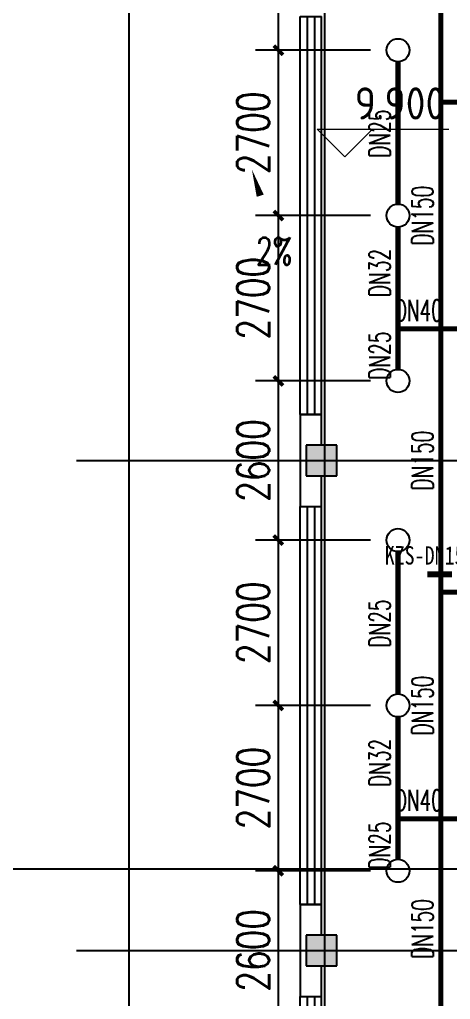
# Model space of a CAD drawing. Extents: x 0 to 2838408, y -923048 to 203859.
# Drawn here: x 2770978 to 2778019, y -661341 to -645341 of the extents above; entities that cross this region are included whole.
import ezdxf
from ezdxf.enums import TextEntityAlignment as Align

# ---------------------------------------------------------------- set-up
doc = ezdxf.new("R2010")
doc.units = 0
doc.header["$LTSCALE"] = 1000
doc.layers.add('A-ANNO-IDEN-LEVL', color=3, linetype='Continuous', lineweight=0)
doc.layers.add('A-ANNO-TXT', color=7, linetype='Continuous', lineweight=0, plot=False)
for name, color, linetype in [('COLUMN', 9, 'Continuous'), ('DIM_SYMB', 3, 'Continuous'), ('DIM_喷淋', 3, 'Continuous'), ('DOTE', 8, 'Continuous'), ('EQUIP_喷头', 7, 'Continuous'), ('PIPE-喷淋', 6, 'Continuous'), ('PUB_HATCH', 8, 'Continuous'), ('PUB_TEXT', 7, 'Continuous'), ('TEXT_喷淋', 7, 'Continuous'), ('WALL', 9, 'Continuous'), ('WINDOW', 4, 'Continuous'), ('XREF', 8, 'Continuous'), ('抗震支吊架', 2, 'Continuous')]:
    doc.layers.add(name, color=color, linetype=linetype)
doc.styles.add('_TCH_DIM', font='SIMPLEX', dxfattribs={"bigfont": 'GBCBIG'})
doc.styles.add('_TCH_DIM_T3', font='SIMPLEX', dxfattribs={"width": 0.75, "bigfont": 'HZTXT'})
doc.styles.add('_TWT_PIPEDN', font='SIMPLEX', dxfattribs={"width": 0.8, "height": 2.3, "bigfont": 'HZTXT'})
doc.styles.add('kzcad', font='', dxfattribs={"width": 0.8})
doc.styles.get("Standard").update_dxf_attribs({"font": 'geniso.shx', "bigfont": 'hztxt.shx'})
doc.styles.get('kzcad').set_extended_font_data('SimSun')
doc.dimstyles.new('_TWT_ARCH&&150', dxfattribs={"dimtxt": 525, "dimasz": 150, "dimexe": 375, "dimexo": 450, "dimgap": 150, "dimtad": 1, "dimdec": 0, "dimzin": 0, "dimdsep": 46, "dimtxsty": '_TCH_DIM_T3', "dimblk": 'ARCHTICK', "dimcen": 0.09, "dimclrt": 7, "dimazin": 2, "dimtfac": 1, "dimtdec": 0, "dimtix": 1, "dimtmove": 2, "dimatfit": 3, "dimfxl": 1, "dimtolj": 1, "dimtzin": 0, "dimarcsym": 0})

# ---------------------------------------------------------------- blocks, each defined once
blk = doc.blocks.new('$TCHSYS$WIN2D')
for p, q in [((-0.5, 0.5), (0.5, 0.5)), ((-0.5, 0.5), (-0.5, -0.5)), ((0.5, 0.5), (0.5, -0.5)), ((0.5, 0.1667), (-0.5, 0.1667)), ((0.5, -0.1667), (-0.5, -0.1667)), ((-0.5, -0.5), (0.5, -0.5))]:
    blk.add_line(p, q)
blk = doc.blocks.new('4F1')
at = {"layer": 'PUB_HATCH'}
for points in [[(2440116.7, -652291.3), (2439616.7, -652291.3), (2439616.7, -652791.3), (2440116.7, -652791.3)], [(2440116.7, -660291.3), (2439616.7, -660291.3), (2439616.7, -660791.3), (2440116.7, -660791.3)]]:
    blk.add_hatch(color=256, dxfattribs=at).paths.add_polyline_path(points)
blk.add_line((2439616.7, -651791.3), (2439616.7, -651791.3))
at = {"layer": 'A-ANNO-IDEN-LEVL'}
for p, q in [((2440247.4, -647580.5), (2439797.4, -647130.5)), ((2439797.4, -647130.5), (2441948.3, -647130.5)), ((2440247.4, -647580.5), (2440697.4, -647130.5))]:
    blk.add_line(p, q, dxfattribs=at)
at = {"layer": 'COLUMN'}
for p, q in [((2440116.7, -652291.3), (2439616.7, -652291.3)), ((2439616.7, -652291.3), (2439616.7, -652791.3)), ((2440116.7, -652791.3), (2440116.7, -652291.3)), ((2439616.7, -652791.3), (2440116.7, -652791.3)), ((2440116.7, -660291.3), (2439616.7, -660291.3)), ((2439616.7, -660291.3), (2439616.7, -660791.3)), ((2440116.7, -660791.3), (2440116.7, -660291.3)), ((2439616.7, -660791.3), (2440116.7, -660791.3))]:
    blk.add_line(p, q, dxfattribs=at)
at = {"layer": 'Defpoints', "color": 250}
blk.add_lwpolyline([(2326685.8, -586096.2), (2468623.3, -586096.2), (2468623.3, -659212.9), (2326685.8, -659212.9)], close=True, dxfattribs=at)
at = {"layer": 'DIM_SYMB'}
blk.add_lwpolyline([(2439034.2, -648747.6, 0, 0, 0), (2438728.3, -647788.9, 0, 120, 0), (2438865.1, -648217.6, 0, 0, 0)], format="xyseb", dxfattribs=at)
at = {"layer": 'DOTE'}
for p, q in [((2436716.7, -606941.3), (2436716.7, -690141.3)), ((2439916.7, -606941.3), (2439916.7, -690141.3)), ((2435862.3, -652541.3), (2453916.7, -652541.3)), ((2435862.3, -660541.3), (2453916.7, -660541.3))]:
    blk.add_line(p, q, dxfattribs=at)
at = {"layer": 'WALL'}
for p, q in [((2439866.7, -651791.3), (2439516.7, -651791.3)), ((2439516.7, -651791.3), (2439516.7, -652541.3)), ((2439866.7, -652291.3), (2439866.7, -651791.3)), ((2439516.7, -652541.3), (2439516.7, -653291.3)), ((2439866.7, -653291.3), (2439866.7, -652791.3)), ((2439516.7, -653291.3), (2439866.7, -653291.3)), ((2439866.7, -659791.3), (2439516.7, -659791.3)), ((2439516.7, -659791.3), (2439516.7, -660541.3)), ((2439866.7, -660291.3), (2439866.7, -659791.3)), ((2439516.7, -660541.3), (2439516.7, -661291.3)), ((2439866.7, -661291.3), (2439866.7, -660791.3)), ((2439516.7, -661291.3), (2439866.7, -661291.3))]:
    blk.add_line(p, q, dxfattribs=at)
at = {"layer": 'WINDOW', "xscale": -6500, "yscale": -350, "zscale": -6500, "rotation": 270.0000000003765}
for p in [(2439691.7, -648541.3), (2439691.7, -656541.3), (2439691.7, -664541.3)]:
    blk.add_blockref('$TCHSYS$WIN2D', p, dxfattribs=at)
at = {"layer": 'A-ANNO-TXT', "color": 7}
blk.add_text('9.900', height=525, dxfattribs=at).set_placement((2440409.3, -646973))
at = {"layer": 'PUB_TEXT', "color": 7, "style": '_TCH_DIM', "width": 0.705882}
blk.add_text('2%', height=446.25, dxfattribs=at).set_placement((2438797.1, -649343.9))
blk = doc.blocks.new('_ArchTick')
at = {"color": 0, "linetype": 'ByBlock', "const_width": 0.4}
blk.add_lwpolyline([(-0.5, -0.5), (0.5, 0.5)], dxfattribs=at)
blk = doc.blocks.new('*D3205')
at = {"layer": 'Defpoints', "color": 0, "linetype": 'ByBlock', "transparency": 16777216}
for p in [(2775207, -659241), (2777163, -659241), (2777163, -661841)]:
    blk.add_point(p, dxfattribs=at)
at = {"layer": 'DIM_喷淋', "color": 0, "linetype": 'ByBlock', "lineweight": -2, "transparency": 16777216}
for p, q in [((2776713, -659241), (2774832, -659241)), ((2775207, -661841), (2775207, -659241)), ((2776713, -661841), (2774832, -661841))]:
    blk.add_line(p, q, dxfattribs=at)
at = {"layer": 'DIM_喷淋', "color": 0, "linetype": 'ByBlock', "lineweight": -2, "transparency": 16777216, "xscale": 150, "yscale": 150, "zscale": 150}
for p, rotation in [((2775207, -659241), 90), ((2775207, -661841), 270)]:
    blk.add_blockref('_ArchTick', p, dxfattribs=dict(at, rotation=rotation))
at = {"layer": 'DIM_喷淋', "color": 7, "linetype": 'ByBlock', "transparency": 16777216, "insert": (2774795, -660541), "char_height": 525, "attachment_point": 5, "rotation": 90, "style": '_TCH_DIM_T3'}
blk.add_mtext('\\A1;2600', dxfattribs=at)
blk = doc.blocks.new('*D3206')
at = {"layer": 'Defpoints', "color": 0, "linetype": 'ByBlock', "transparency": 16777216}
for p in [(2775207, -656541), (2777163, -656541), (2777163, -659241)]:
    blk.add_point(p, dxfattribs=at)
at = {"layer": 'DIM_喷淋', "color": 0, "linetype": 'ByBlock', "lineweight": -2, "transparency": 16777216}
for p, q in [((2776713, -656541), (2774832, -656541)), ((2775207, -659241), (2775207, -656541)), ((2776713, -659241), (2774832, -659241))]:
    blk.add_line(p, q, dxfattribs=at)
at = {"layer": 'DIM_喷淋', "color": 0, "linetype": 'ByBlock', "lineweight": -2, "transparency": 16777216, "xscale": 150, "yscale": 150, "zscale": 150}
for p, rotation in [((2775207, -656541), 90), ((2775207, -659241), 270)]:
    blk.add_blockref('_ArchTick', p, dxfattribs=dict(at, rotation=rotation))
at = {"layer": 'DIM_喷淋', "color": 7, "linetype": 'ByBlock', "transparency": 16777216, "insert": (2774795, -657891), "char_height": 525, "attachment_point": 5, "rotation": 90, "style": '_TCH_DIM_T3'}
blk.add_mtext('\\A1;2700', dxfattribs=at)
blk = doc.blocks.new('*D3207')
at = {"layer": 'Defpoints', "color": 0, "linetype": 'ByBlock', "transparency": 16777216}
for p in [(2775207, -653841), (2777163, -653841), (2777163, -656541)]:
    blk.add_point(p, dxfattribs=at)
at = {"layer": 'DIM_喷淋', "color": 0, "linetype": 'ByBlock', "lineweight": -2, "transparency": 16777216}
for p, q in [((2776713, -653841), (2774832, -653841)), ((2775207, -656541), (2775207, -653841)), ((2776713, -656541), (2774832, -656541))]:
    blk.add_line(p, q, dxfattribs=at)
at = {"layer": 'DIM_喷淋', "color": 0, "linetype": 'ByBlock', "lineweight": -2, "transparency": 16777216, "xscale": 150, "yscale": 150, "zscale": 150}
for p, rotation in [((2775207, -653841), 90), ((2775207, -656541), 270)]:
    blk.add_blockref('_ArchTick', p, dxfattribs=dict(at, rotation=rotation))
at = {"layer": 'DIM_喷淋', "color": 7, "linetype": 'ByBlock', "transparency": 16777216, "insert": (2774795, -655191), "char_height": 525, "attachment_point": 5, "rotation": 90, "style": '_TCH_DIM_T3'}
blk.add_mtext('\\A1;2700', dxfattribs=at)
blk = doc.blocks.new('*D3208')
at = {"layer": 'Defpoints', "color": 0, "linetype": 'ByBlock', "transparency": 16777216}
for p in [(2775207, -651241), (2777163, -651241), (2777163, -653841)]:
    blk.add_point(p, dxfattribs=at)
at = {"layer": 'DIM_喷淋', "color": 0, "linetype": 'ByBlock', "lineweight": -2, "transparency": 16777216}
for p, q in [((2776713, -651241), (2774832, -651241)), ((2775207, -653841), (2775207, -651241)), ((2776713, -653841), (2774832, -653841))]:
    blk.add_line(p, q, dxfattribs=at)
at = {"layer": 'DIM_喷淋', "color": 0, "linetype": 'ByBlock', "lineweight": -2, "transparency": 16777216, "xscale": 150, "yscale": 150, "zscale": 150}
for p, rotation in [((2775207, -651241), 90), ((2775207, -653841), 270)]:
    blk.add_blockref('_ArchTick', p, dxfattribs=dict(at, rotation=rotation))
at = {"layer": 'DIM_喷淋', "color": 7, "linetype": 'ByBlock', "transparency": 16777216, "insert": (2774795, -652541), "char_height": 525, "attachment_point": 5, "rotation": 90, "style": '_TCH_DIM_T3'}
blk.add_mtext('\\A1;2600', dxfattribs=at)
blk = doc.blocks.new('*D3209')
at = {"layer": 'Defpoints', "color": 0, "linetype": 'ByBlock', "transparency": 16777216}
for p in [(2775207, -648541), (2777163, -648541), (2777163, -651241)]:
    blk.add_point(p, dxfattribs=at)
at = {"layer": 'DIM_喷淋', "color": 0, "linetype": 'ByBlock', "lineweight": -2, "transparency": 16777216}
for p, q in [((2776713, -648541), (2774832, -648541)), ((2775207, -651241), (2775207, -648541)), ((2776713, -651241), (2774832, -651241))]:
    blk.add_line(p, q, dxfattribs=at)
at = {"layer": 'DIM_喷淋', "color": 0, "linetype": 'ByBlock', "lineweight": -2, "transparency": 16777216, "xscale": 150, "yscale": 150, "zscale": 150}
for p, rotation in [((2775207, -648541), 90), ((2775207, -651241), 270)]:
    blk.add_blockref('_ArchTick', p, dxfattribs=dict(at, rotation=rotation))
at = {"layer": 'DIM_喷淋', "color": 7, "linetype": 'ByBlock', "transparency": 16777216, "insert": (2774795, -649891), "char_height": 525, "attachment_point": 5, "rotation": 90, "style": '_TCH_DIM_T3'}
blk.add_mtext('\\A1;2700', dxfattribs=at)
blk = doc.blocks.new('*D3210')
at = {"layer": 'Defpoints', "color": 0, "linetype": 'ByBlock', "transparency": 16777216}
for p in [(2775207, -645841), (2777163, -645841), (2777163, -648541)]:
    blk.add_point(p, dxfattribs=at)
at = {"layer": 'DIM_喷淋', "color": 0, "linetype": 'ByBlock', "lineweight": -2, "transparency": 16777216}
for p, q in [((2776713, -645841), (2774832, -645841)), ((2775207, -648541), (2775207, -645841)), ((2776713, -648541), (2774832, -648541))]:
    blk.add_line(p, q, dxfattribs=at)
at = {"layer": 'DIM_喷淋', "color": 0, "linetype": 'ByBlock', "lineweight": -2, "transparency": 16777216, "xscale": 150, "yscale": 150, "zscale": 150}
for p, rotation in [((2775207, -645841), 90), ((2775207, -648541), 270)]:
    blk.add_blockref('_ArchTick', p, dxfattribs=dict(at, rotation=rotation))
at = {"layer": 'DIM_喷淋', "color": 7, "linetype": 'ByBlock', "transparency": 16777216, "insert": (2774795, -647191), "char_height": 525, "attachment_point": 5, "rotation": 90, "style": '_TCH_DIM_T3'}
blk.add_mtext('\\A1;2700', dxfattribs=at)
blk = doc.blocks.new('*D3211')
at = {"layer": 'Defpoints', "color": 0, "linetype": 'ByBlock', "transparency": 16777216}
for p in [(2775207, -643241), (2777163, -643241), (2777163, -645841)]:
    blk.add_point(p, dxfattribs=at)
at = {"layer": 'DIM_喷淋', "color": 0, "linetype": 'ByBlock', "lineweight": -2, "transparency": 16777216}
for p, q in [((2776713, -643241), (2774832, -643241)), ((2775207, -645841), (2775207, -643241)), ((2776713, -645841), (2774832, -645841))]:
    blk.add_line(p, q, dxfattribs=at)
at = {"layer": 'DIM_喷淋', "color": 0, "linetype": 'ByBlock', "lineweight": -2, "transparency": 16777216, "xscale": 150, "yscale": 150, "zscale": 150}
for p, rotation in [((2775207, -643241), 90), ((2775207, -645841), 270)]:
    blk.add_blockref('_ArchTick', p, dxfattribs=dict(at, rotation=rotation))
at = {"layer": 'DIM_喷淋', "color": 7, "linetype": 'ByBlock', "transparency": 16777216, "insert": (2774795, -644541), "char_height": 525, "attachment_point": 5, "rotation": 90, "style": '_TCH_DIM_T3'}
blk.add_mtext('\\A1;2600', dxfattribs=at)
blk = doc.blocks.new('$TwtSys$00000125')
blk.add_circle((0, 0, 0), 1)

msp = doc.modelspace()

# ---------------------------------------------------------------- linework, layer by layer
at = {"layer": 'PIPE-喷淋', "linetype": 'ByBlock', "ltscale": 1.5, "const_width": 82.5}
for points in [[(2777862.5, -642391.3), (2777862.5, -646691.3)], [(2777162.5, -648353.8), (2777162.5, -646028.8)], [(2777862.5, -646691.3), (2777862.5, -650391.3)], [(2779662.5, -646691.3), (2777862.5, -646691.3)], [(2777162.5, -650391.3), (2777162.5, -648728.8)], [(2777162.5, -651053.8), (2777162.5, -650391.3)], [(2777162.5, -650391.3), (2777862.5, -650391.3)], [(2779662.5, -650391.3), (2777862.5, -650391.3)], [(2777862.5, -650391.3), (2777862.5, -654691.3)], [(2777162.5, -656353.8), (2777162.5, -654028.8)], [(2777862.5, -654691.3), (2777862.5, -658391.3)], [(2779662.5, -654691.3), (2777862.5, -654691.3)], [(2777162.5, -658391.3), (2777162.5, -656728.8)], [(2777162.5, -659053.8), (2777162.5, -658391.3)], [(2777162.5, -658391.3), (2777862.5, -658391.3)], [(2779662.5, -658391.3), (2777862.5, -658391.3)], [(2777862.5, -658391.3), (2777862.5, -661991.3)]]:
    msp.add_lwpolyline(points, dxfattribs=at)
at = {"layer": '抗震支吊架', "color": 4, "const_width": 100}
msp.add_lwpolyline([(2777642.4, -654401.3), (2778042.4, -654401.3)], dxfattribs=at)

# ---------------------------------------------------------------- block references
at = {"layer": 'EQUIP_喷头', "linetype": 'ByBlock', "xscale": 187.5, "yscale": 187.5, "zscale": 187.5}
for p in [(2777162.5, -645841.3), (2777162.5, -648541.3), (2777162.5, -651241.3), (2777162.5, -653841.3), (2777162.5, -656541.3), (2777162.5, -659241.3)]:
    msp.add_blockref('$TwtSys$00000125', p, dxfattribs=at)
at = {"layer": 'XREF'}
msp.add_blockref('4F1', (336045.8, 0), dxfattribs=at)

# ---------------------------------------------------------------- texts
at = {"layer": 'TEXT_喷淋', "color": 251, "linetype": 'ByBlock', "style": '_TWT_PIPEDN', "width": 0.64}
for s, p in [('DN25', (2777035, -647596.1)), ('DN32', (2777035, -649871.1)), ('DN25', (2777035, -651221.1)), ('DN25', (2777035, -655596.1)), ('DN32', (2777035, -657871.1)), ('DN25', (2777035, -659221.1))]:
    msp.add_text(s, height=345, rotation=90, dxfattribs=at).set_placement(p)
at = {"layer": 'TEXT_喷淋', "linetype": 'ByBlock', "style": '_TWT_PIPEDN', "width": 0.64}
for p in [(2777735, -649030.2), (2777735, -653030.2), (2777735, -657030.2), (2777735, -660680.2)]:
    msp.add_text('DN150', height=345, rotation=90, dxfattribs=at).set_placement(p)
at = {"layer": 'TEXT_喷淋', "color": 251, "linetype": 'ByBlock', "style": '_TWT_PIPEDN', "width": 0.64}
for p in [(2777107.7, -650263.8), (2777107.7, -658263.8)]:
    msp.add_text('DN40', height=345, dxfattribs=at).set_placement(p)
at = {"layer": '抗震支吊架', "color": 4, "style": 'kzcad', "width": 0.8}
msp.add_text('KZS-DN150-T', height=300, rotation=359.88539, dxfattribs=at).set_placement((2777842.4, -654241.3), align=Align.CENTER)

# ---------------------------------------------------------------- dimensions: what is measured, and where the dimension line sits
at = {"layer": 'DIM_喷淋', "linetype": 'ByBlock'}
for p1, p2, picture, middle in [((2777162.5, -645841.3), (2777162.5, -643241.3), '*D3211', (2774794.9, -644541.3)), ((2777162.5, -648541.3), (2777162.5, -645841.3), '*D3210', (2774794.9, -647191.3)), ((2777162.5, -651241.3), (2777162.5, -648541.3), '*D3209', (2774794.9, -649891.3)), ((2777162.5, -653841.3), (2777162.5, -651241.3), '*D3208', (2774794.9, -652541.3)), ((2777162.5, -656541.3), (2777162.5, -653841.3), '*D3207', (2774794.9, -655191.3)), ((2777162.5, -659241.3), (2777162.5, -656541.3), '*D3206', (2774794.9, -657891.3)), ((2777162.5, -661841.3), (2777162.5, -659241.3), '*D3205', (2774794.9, -660541.3))]:
    dim = msp.add_aligned_dim(p1=p1, p2=p2, distance=1955.2, dimstyle='_TWT_ARCH&&150', dxfattribs=at)
    dim.commit()
    dim.dimension.update_dxf_attribs({"geometry": picture, "text_midpoint": middle})

doc.saveas('drawing.dxf')
